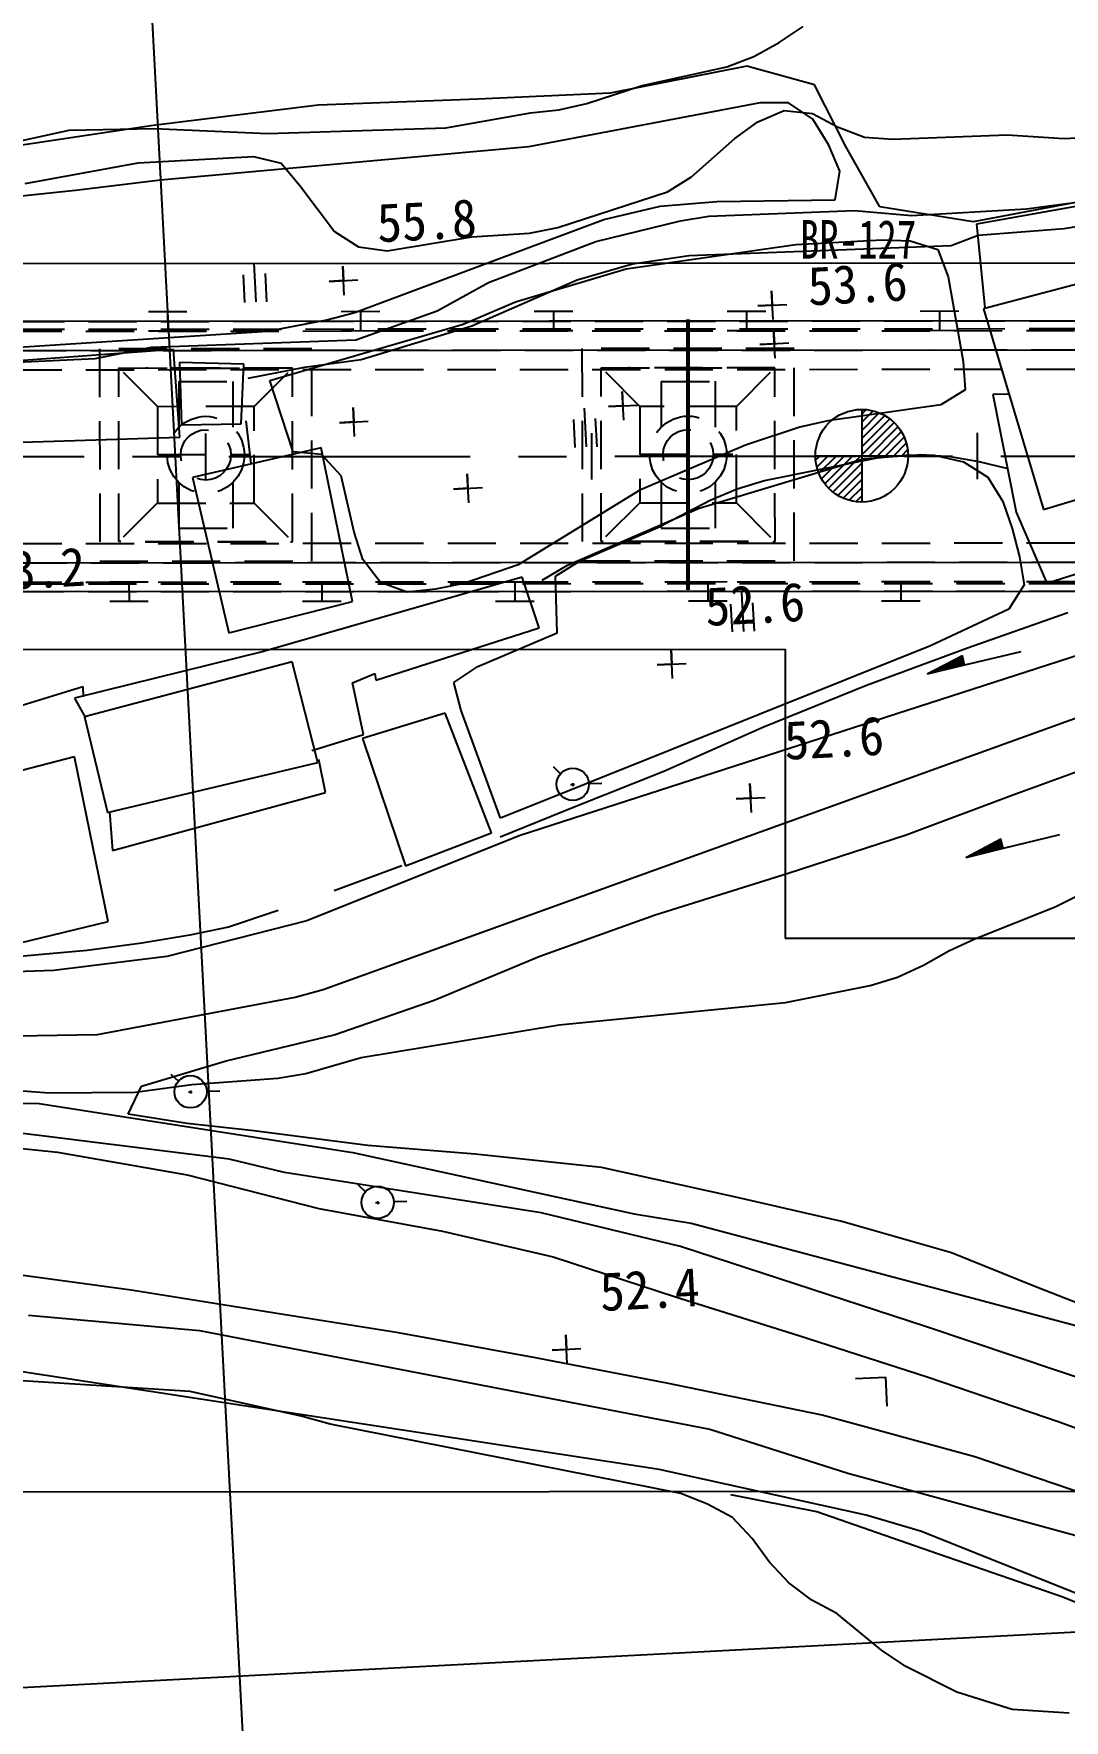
# Model space of a CAD drawing. Header units: millimetres. Extents: x 6886 to 7682, y 1103 to 1810.
# Drawn here: x 7398.5 to 7451.9, y 1407.6 to 1495 of the extents above; entities that cross this region are included whole.
import ezdxf
from ezdxf.enums import TextEntityAlignment as Align
from ezdxf.xclip import XClip

# ---------------------------------------------------------------- set-up
doc = ezdxf.new("R2010")
doc.units = ezdxf.units.MM
doc.header["$LTSCALE"] = 10
doc.header["$MEASUREMENT"] = 0
doc.header["$XCLIPFRAME"] = 2
for name, pattern in [('CENTER', [2, 1.25, -0.25, 0.25, -0.25]), ('CENTERX2', [4, 2.5, -0.5, 0.5, -0.5]), ('DASHED2', [0.375, 0.25, -0.125]), ('HIDDEN', [0.375, 0.25, -0.125])]:
    doc.linetypes.add(name, pattern=pattern)
doc.layers.add('TZ-BASE', color=253, linetype='Continuous')
doc.layers.add('TZ-CABL', color=4, linetype='Continuous')
doc.styles.add('GUL', font='GulimChe.ttf')
doc.linetypes.add('ZIGZAG', pattern='A,0.0001,-0.2,[131,ltypeshp.shx,S=0.2,R=0,X=-0.2,Y=0],-0.4,[131,ltypeshp.shx,S=0.2,R=180,X=0.2,Y=0],-0.2', length=0.8001)

# ---------------------------------------------------------------- blocks, each defined once
blk = doc.blocks.new('JD-4F4DFDFGR14')
at = {"layer": 'TZ-BASE'}
for p, q in [((431.089, 139.181), (449.542, -210.687)), ((469.712, 21.682, -27.64), (470.961, 22.506, -27.64)), ((468.409, 20.955, -27.64), (469.712, 21.682, -27.64)), ((468.033, 20.452, -28.191), (460.963, 19.052, -28.191)), ((462.618, 19.448, -27.64), (467.003, 20.42, -27.64)), ((467.003, 20.42, -27.64), (468.409, 20.955, -27.64)), ((471.547, 19.483, -28.191), (468.033, 20.452, -28.191)), ((459.752, 18.523, -27.64), (462.618, 19.448, -27.64)), ((473.168, 16.296, -28.191), (471.547, 19.483, -28.191)), ((445.822, 18.428, -28.191), (437.269, 17.375, -28.191)), ((454.104, 18.738, -28.191), (445.822, 18.428, -28.191)), ((460.963, 19.052, -28.191), (454.104, 18.738, -28.191)), ((468.73, 18.56, -28.64), (456.733, 16.269, -28.64)), ((458.291, 18.183, -27.64), (459.752, 18.523, -27.64)), ((470.202, 18.558, -28.64), (468.73, 18.56, -28.64)), ((471.455, 17.714, -28.64), (470.202, 18.558, -28.64)), ((452.433, 17.263, -27.64), (456.825, 18.038, -27.64)), ((456.825, 18.038, -27.64), (458.291, 18.183, -27.64)), ((467.415, 16.703, -28.64), (468.613, 17.576, -28.64)), ((468.613, 17.576, -28.64), (469.97, 18.158, -28.64)), ((469.97, 18.158, -28.64), (471.445, 18.007, -28.64)), ((471.445, 18.007, -28.64), (472.743, 17.313, -28.64)), ((472.282, 16.366, -28.64), (471.455, 17.714, -28.64)), ((425.601, 15.536, -27.64), (432.91, 17.14, -27.64)), ((437.269, 17.375, -28.191), (429.309, 16.193, -28.191)), ((432.91, 17.14, -27.64), (437.322, 17.229, -27.64)), ((437.322, 17.229, -27.64), (443.218, 16.973, -27.64)), ((443.218, 16.973, -27.64), (452.433, 17.263, -27.64)), ((465.171, 14.719, -28.64), (467.415, 16.703, -28.64)), ((472.743, 17.313, -28.64), (474.135, 16.767, -28.64)), ((474.135, 16.767, -28.64), (475.609, 16.667, -28.64)), ((475.609, 16.667, -28.64), (481.539, 16.903, -28.64)), ((504.884, 17.146, -28.191), (479.767, 12.382, -28.191)), ((481.539, 16.903, -28.64), (484.488, 16.701, -28.64)), ((484.488, 16.701, -28.64), (496.39, 17.369, -28.64)), ((436.495, 15.437, -28.64), (442.471, 15.772, -28.64)), ((456.733, 16.269, -28.64), (437.652, 14.541, -28.64)), ((442.471, 15.772, -28.64), (443.904, 15.424, -28.64)), ((472.864, 15.01, -28.64), (472.282, 16.366, -28.64)), ((474.935, 13.163, -28.191), (473.168, 16.296, -28.191)), ((430.641, 14.37, -28.64), (436.495, 15.437, -28.64)), ((443.904, 15.424, -28.64), (444.873, 14.278, -28.64)), ((472.617, 13.531, -28.64), (472.864, 15.01, -28.64)), ((433.253, 14.01, -28.64), (422.348, 12.882, -28.64)), ((437.652, 14.541, -28.64), (433.253, 14.01, -28.64)), ((444.873, 14.278, -28.64), (446.666, 11.881, -28.64)), ((463.92, 13.944, -28.64), (465.171, 14.719, -28.64)), ((479.966, 12.29, -28.314), (491.139, 14.261, -28.314)), ((458.237, 12.098, -28.64), (463.92, 13.944, -28.64)), ((460.629, 12.516, -28.64), (463.551, 13.197, -28.64)), ((463.551, 13.197, -28.64), (466.487, 13.436, -28.64)), ((466.487, 13.436, -28.64), (472.617, 13.531, -28.64)), ((479.767, 12.382, -28.191), (474.935, 13.163, -28.191)), ((482.543, 13.058, -29.64), (486.94, 13.638, -29.64)), ((484.488, 12.04, -30.64), (493.272, 13.543, -30.64)), ((447.73, 7.695, -28.64), (460.629, 12.516, -28.64)), ((460.222, 11.375, -29.64), (464.605, 12.444, -29.64)), ((464.605, 12.444, -29.64), (466.069, 12.687, -29.64)), ((466.069, 12.687, -29.64), (473.616, 12.974, -29.64)), ((473.616, 12.974, -29.64), (476.567, 12.723, -29.64)), ((476.567, 12.723, -29.64), (482.543, 13.058, -29.64)), ((480.397, 7.937, -28.314), (479.966, 12.29, -28.314)), ((446.666, 11.881, -28.64), (447.917, 11.087, -28.64)), ((449.395, 10.887, -28.64), (453.788, 11.615, -28.64)), ((453.788, 11.615, -28.64), (456.775, 11.806, -28.64)), ((454.648, 9.238, -29.64), (460.222, 11.375, -29.64)), ((456.775, 11.806, -28.64), (458.237, 12.098, -28.64)), ((470.58, 11.209, -30.64), (475.037, 11.449, -30.64)), ((475.037, 11.449, -30.64), (476.511, 11.396, -30.64)), ((476.511, 11.396, -30.64), (477.947, 10.951, -30.64)), ((478.628, 11.168, -30.64), (480.033, 11.703, -30.64)), ((480.033, 11.703, -30.64), (484.488, 12.04, -30.64)), ((447.917, 11.087, -28.64), (449.395, 10.887, -28.64)), ((461.788, 9.953, -30.64), (470.58, 11.209, -30.64)), ((462.123, 10.208, -30.64), (465.053, 10.644, -30.64)), ((465.053, 10.644, -30.64), (478.628, 11.168, -30.64)), ((477.947, 10.951, -30.64), (478.482, 9.545, -30.64)), ((399.098, 10.212), (540.016, 10.285)), ((441.937, 9.651, -29.687), (442.013, 8.206, -29.687)), ((442.494, 10.247, -29.687), (442.6, 8.237, -29.687)), ((443.165, 8.244, -29.687), (443.088, 9.712, -29.687)), ((447.178, 8.595, -28.807), (447.099, 10.093, -28.807)), ((447.099, 10.093, -28.807), (447.138, 9.344, -28.807)), ((456.052, 8.251, -30.64), (461.788, 9.953, -30.64)), ((459.255, 9.382, -30.64), (462.123, 10.208, -30.64)), ((490.081, 10.45, -28.24), (480.301, 7.885, -28.24)), ((446.389, 9.305, -28.807), (447.887, 9.384, -28.807)), ((447.138, 9.344, -28.807), (446.389, 9.305, -28.807)), ((451.995, 7.78, -29.64), (454.648, 9.238, -29.64)), ((453.786, 7.002, -30.64), (459.255, 9.382, -30.64)), ((469.401, 7.321, -31.063), (469.321, 8.819, -31.063)), ((469.321, 8.819, -31.063), (469.361, 8.07, -31.063)), ((478.482, 9.545, -30.64), (479.258, 5.154, -30.64)), ((453.342, 7.087, -30.64), (456.052, 8.251, -30.64)), ((468.612, 8.03, -31.063), (470.11, 8.109, -31.063)), ((469.361, 8.07, -31.063), (468.612, 8.03, -31.063)), ((480.301, 7.885, -28.24), (483.424, -2.516, -28.24)), ((437.022, 7.744), (439.022, 7.747)), ((438.022, 7.745), (438.024, 6.745)), ((443.197, 6.718, -28.64), (446.269, 7.306, -28.64)), ((443.326, 4.171, -30.64), (453.342, 7.087, -30.64)), ((446.269, 7.306, -28.64), (447.73, 7.695, -28.64)), ((447.022, 7.749), (449.022, 7.752)), ((447.774, 6.273, -29.64), (451.995, 7.78, -29.64)), ((448.022, 7.751), (448.024, 6.751)), ((448.052, 5.252, -30.64), (453.786, 7.002, -30.64)), ((457.022, 7.755), (459.022, 7.758)), ((458.022, 7.756), (458.024, 6.756)), ((464.953, -6.675, 2.908), (464.946, 7.324, 2.908)), ((465.053, -6.675, 2.908), (465.046, 7.325, 2.908)), ((467.022, 7.76), (469.022, 7.763)), ((468.022, 7.762), (468.024, 6.762)), ((477.022, 7.766), (479.022, 7.769)), ((478.022, 7.767), (478.024, 6.767)), ((429.781, 5.855, -28.64), (443.197, 6.718, -28.64)), ((437.024, 6.744), (439.024, 6.747)), ((437.188, 5.891, -29.64), (447.774, 6.273, -29.64)), ((447.024, 6.749), (449.024, 6.752)), ((457.024, 6.755), (459.024, 6.758)), ((467.024, 6.76), (469.024, 6.763)), ((469.506, 5.324, -31.063), (469.427, 6.822, -31.063)), ((469.427, 6.822, -31.063), (469.466, 6.073, -31.063)), ((477.024, 6.766), (479.024, 6.769)), ((428.286, 5.023, -29.64), (434.263, 5.309, -29.64)), ((438.321, 5.78, -28.485), (428.971, 5.093, -28.485)), ((434.263, 5.309, -29.64), (437.188, 5.891, -29.64)), ((438.66, 1.228, -28.485), (438.321, 5.78, -28.485)), ((445.12, 4.866, -30.64), (448.052, 5.252, -30.64)), ((468.717, 6.033, -31.063), (470.215, 6.112, -31.063)), ((469.466, 6.073, -31.063), (468.717, 6.033, -31.063)), ((438.636, 5.103, -28.927), (438.738, 1.868, -28.927)), ((441.975, 5.012, -28.927), (438.636, 5.103, -28.927)), ((441.827, 1.916, -28.927), (441.975, 5.012, -28.927)), ((442.195, 4.283, -30.64), (445.12, 4.866, -30.64)), ((479.258, 5.154, -30.64), (479.354, 3.685, -30.64)), ((444.521, 0.48, -30.64), (443.326, 4.171, -30.64)), ((461.659, 2.105, -31.063), (461.58, 3.603, -31.063)), ((461.58, 3.603, -31.063), (461.62, 2.854, -31.063)), ((479.354, 3.685, -30.64), (478.102, 2.909, -30.64)), ((447.712, 1.271, -31.063), (447.633, 2.769, -31.063)), ((447.633, 2.769, -31.063), (447.673, 2.02, -31.063)), ((459.607, 2.739, -30.398), (459.713, 0.729, -30.398)), ((460.871, 2.815, -31.063), (462.369, 2.894, -31.063)), ((461.62, 2.854, -31.063), (460.871, 2.815, -31.063)), ((478.102, 2.909, -30.64), (472.241, 2.087, -30.64)), ((473.993, 2.671), (473.995, -2.129)), ((473.993, 2.43), (474.222, 2.66)), ((481.667, 3.464, -28.314), (480.784, 3.435, -28.314)), ((480.784, 3.435, -28.314), (482.006, -2.659, -28.314)), ((438.738, 1.868, -28.927), (441.827, 1.916, -28.927)), ((442.068, 2.071, -29.245), (442.333, -0.128, -29.245)), ((446.924, 1.981, -31.063), (448.422, 2.06, -31.063)), ((447.673, 2.02, -31.063), (446.924, 1.981, -31.063)), ((459.05, 2.143, -30.398), (459.126, 0.698, -30.398)), ((460.278, 0.736, -30.398), (460.201, 2.204, -30.398)), ((472.241, 2.087, -30.64), (470.779, 1.747, -30.64)), ((473.993, 2.006), (474.584, 2.597)), ((473.993, 1.582), (474.903, 2.492)), ((473.993, 1.157), (475.188, 2.353)), ((473.994, 0.733), (475.443, 2.184)), ((473.994, 0.309), (475.671, 1.988)), ((474.38, 0.271), (475.872, 1.765)), ((429.396, 0.937, -28.485), (438.66, 1.228, -28.485)), ((440.001, -0.971), (439.999, 1.429)), ((460.001, -0.96), (459.999, 1.44)), ((470.779, 1.747, -30.64), (467.963, 0.824, -30.64)), ((474.805, 0.271), (476.046, 1.515)), ((475.229, 0.272), (476.192, 1.235)), ((475.653, 0.272), (476.304, 0.923)), ((480.001, -0.95), (479.999, 1.45)), ((445.987, 0.674, -28.044), (439.314, -0.861, -28.044)), ((445.998, 0.331, -30.64), (444.521, 0.48, -30.64)), ((447.611, -7.273, -28.044), (445.987, 0.674, -28.044)), ((447.014, -0.766, -30.64), (445.998, 0.331, -30.64)), ((467.963, 0.824, -30.64), (462.492, -1.506, -30.64)), ((465.563, -2.44, -31.64), (474.118, 0.134, -31.64)), ((468.953, -1.009, -31.64), (474.803, 0.157, -31.64)), ((471.594, 0.27), (476.394, 0.272)), ((471.605, 0.04), (471.835, 0.27)), ((471.668, -0.321), (472.259, 0.27)), ((471.774, -0.64), (472.683, 0.27)), ((471.913, -0.925), (473.107, 0.271)), ((472.082, -1.18), (473.532, 0.271)), ((472.279, -1.408), (473.956, 0.271)), ((474.118, 0.134, -31.64), (477.105, 0.327, -31.64)), ((474.803, 0.157, -31.64), (476.271, 0.301, -31.64)), ((476.077, 0.272), (476.375, 0.57)), ((476.271, 0.301, -31.64), (477.743, 0.298, -31.64)), ((477.105, 0.327, -31.64), (478.579, 0.227, -31.64)), ((477.743, 0.298, -31.64), (479.274, -0.046, -31.64)), ((478.579, 0.227, -31.64), (480.059, -0.022, -31.64)), ((439.314, -0.861, -28.044), (441.186, -8.898, -28.044)), ((447.694, -3.689, -30.64), (447.014, -0.766, -30.64)), ((453.624, -2.166, -31.063), (453.545, -0.668, -31.063)), ((453.545, -0.668, -31.063), (453.585, -1.417, -31.063)), ((472.502, -1.609), (473.994, -0.116)), ((472.752, -1.783), (473.994, -0.54)), ((479.274, -0.046, -31.64), (480.526, -0.841, -31.64)), ((480.059, -0.022, -31.64), (481.492, -0.369, -31.64)), ((480.526, -0.841, -31.64), (481.302, -2.092, -31.64)), ((483.424, -2.516, -28.24), (489.208, -0.764, -28.24)), ((452.836, -1.456, -31.063), (454.334, -1.377, -31.063)), ((453.585, -1.417, -31.063), (452.836, -1.456, -31.063)), ((462.492, -1.506, -30.64), (456.186, -5.385, -30.64)), ((466.139, -2.03, -31.64), (467.544, -1.446, -31.64)), ((467.544, -1.446, -31.64), (468.953, -1.009, -31.64)), ((473.032, -1.928), (473.994, -0.964)), ((473.344, -2.039), (473.995, -1.388)), ((458.739, -5.402, -31.64), (465.563, -2.44, -31.64)), ((463.436, -3.439, -31.64), (466.139, -2.03, -31.64)), ((473.697, -2.111), (473.995, -1.813)), ((481.302, -2.092, -31.64), (481.788, -3.5, -31.64)), ((459.369, -5.186, -31.64), (463.436, -3.439, -31.64)), ((482.006, -2.659, -28.314), (483.594, -6.337, -28.314)), ((448.131, -5.098, -30.64), (447.694, -3.689, -30.64)), ((502.911, -4.356, -31.64), (456.235, -19.415, -31.64)), ((481.788, -3.5, -31.64), (482.177, -4.959, -31.64)), ((449.052, -6.296, -30.64), (448.131, -5.098, -30.64)), ((458.118, -5.962, -31.64), (459.369, -5.186, -31.64)), ((482.177, -4.959, -31.64), (482.418, -6.423, -31.64)), ((456.403, -6.015, -29.564), (442.982, -9.871, -29.564)), ((456.186, -5.385, -30.64), (453.372, -6.356, -30.64)), ((457.27, -8.637, -29.564), (456.403, -6.015, -29.564)), ((457.438, -6.179, -31.64), (458.739, -5.402, -31.64)), ((458.21, -8.902, -31.64), (458.118, -5.962, -31.64)), ((483.594, -6.337, -28.314), (485.44, -5.74, -28.314)), ((435.019, -6.27), (437.019, -6.267)), ((436.019, -6.268), (436.02, -7.268)), ((445.019, -6.265), (447.019, -6.262)), ((446.019, -6.263), (446.02, -7.263)), ((450.441, -6.791, -30.64), (449.052, -6.296, -30.64)), ((451.909, -6.647, -30.64), (450.441, -6.791, -30.64)), ((453.372, -6.356, -30.64), (451.909, -6.647, -30.64)), ((455.019, -6.259), (457.019, -6.257)), ((456.019, -6.258), (456.02, -7.258)), ((465.019, -6.254), (467.019, -6.251)), ((466.019, -6.253), (466.02, -7.253)), ((467.757, -6.817, -31.231), (467.863, -8.827, -31.231)), ((475.019, -6.249), (477.019, -6.246)), ((476.019, -6.248), (476.02, -7.248)), ((482.418, -6.423, -31.64), (481.624, -7.675, -31.64)), ((435.02, -7.27), (437.02, -7.267)), ((441.186, -8.898, -28.044), (447.611, -7.273, -28.044)), ((445.02, -7.265), (447.02, -7.262)), ((455.02, -7.259), (457.02, -7.257)), ((465.02, -7.254), (467.02, -7.251)), ((467.201, -7.413, -31.231), (467.277, -8.858, -31.231)), ((468.429, -8.82, -31.231), (468.351, -7.352, -31.231)), ((475.02, -7.249), (477.02, -7.246)), ((481.624, -7.675, -31.64), (477.562, -9.57, -31.64)), ((448.819, -11.356, -29.564), (457.27, -8.637, -29.564)), ((484.672, -7.874, -31.526), (479.48, -9.705, -31.526)), ((454.096, -10.65, -31.64), (458.21, -8.902, -31.64)), ((477.562, -9.57, -31.64), (455.275, -18.513, -31.64)), ((399.108, -9.788), (470.026, -9.751)), ((442.982, -9.871, -29.564), (433.197, -12.289, -29.564)), ((444.472, -10.414, -29.245), (433.719, -13.254, -29.245)), ((445.813, -15.621, -29.245), (444.472, -10.414, -29.245)), ((464.189, -11.279, -32.044), (464.11, -9.781, -32.044)), ((464.11, -9.781, -32.044), (464.149, -10.53, -32.044)), ((479.48, -9.705, -31.526), (474.242, -11.636, -31.526)), ((479.211, -10.093), (477.381, -11.043)), ((479.304, -10.482), (477.749, -10.852)), ((479.301, -10.469), (477.795, -10.828)), ((479.298, -10.457), (477.841, -10.804)), ((479.295, -10.445), (477.886, -10.78)), ((479.292, -10.433), (477.932, -10.757)), ((479.289, -10.421), (477.978, -10.733)), ((479.286, -10.409), (478.024, -10.709)), ((479.283, -10.396), (478.069, -10.685)), ((479.28, -10.384), (478.115, -10.662)), ((479.277, -10.372), (478.161, -10.638)), ((479.275, -10.36), (478.207, -10.614)), ((479.272, -10.348), (478.252, -10.59)), ((479.269, -10.336), (478.298, -10.567)), ((479.266, -10.323), (478.344, -10.543)), ((479.263, -10.311), (478.39, -10.519)), ((479.26, -10.299), (478.435, -10.495)), ((479.257, -10.287), (478.481, -10.472)), ((479.254, -10.275), (478.527, -10.448)), ((479.251, -10.263), (478.573, -10.424)), ((479.249, -10.25), (478.618, -10.4)), ((479.246, -10.238), (478.664, -10.377)), ((479.243, -10.226), (478.71, -10.353)), ((479.24, -10.214), (478.756, -10.329)), ((479.237, -10.202), (478.801, -10.306)), ((479.234, -10.19), (478.847, -10.282)), ((479.231, -10.178), (478.893, -10.258)), ((479.228, -10.165), (478.939, -10.234)), ((479.225, -10.153), (478.984, -10.211)), ((479.222, -10.141), (479.03, -10.187)), ((479.22, -10.129), (479.076, -10.163)), ((479.217, -10.117), (479.122, -10.139)), ((479.214, -10.105), (479.167, -10.116)), ((479.327, -10.579), (479.211, -10.093)), ((482.245, -9.885), (479.327, -10.579)), ((447.596, -11.493, -29.564), (448.759, -11.015, -29.564)), ((448.759, -11.015, -29.564), (448.819, -11.356, -29.564)), ((452.846, -11.475, -31.64), (454.096, -10.65, -31.64)), ((463.4, -10.57, -32.044), (464.898, -10.491, -32.044)), ((464.149, -10.53, -32.044), (463.4, -10.57, -32.044)), ((479.327, -10.579), (477.383, -11.041)), ((479.324, -10.567), (477.429, -11.018)), ((479.321, -10.554), (477.475, -10.994)), ((479.318, -10.542), (477.52, -10.97)), ((479.315, -10.53), (477.566, -10.947)), ((479.312, -10.518), (477.612, -10.923)), ((479.309, -10.506), (477.658, -10.899)), ((479.306, -10.494), (477.703, -10.875)), ((427.934, -13.436, -30.52), (433.62, -11.687, -30.52)), ((433.62, -11.687, -30.52), (433.636, -12.226, -30.52)), ((446.085, -27.387, -32.64), (489.6, -11.694, -32.64)), ((448.171, -14.173, -29.564), (447.596, -11.493, -29.564)), ((453.235, -12.935, -31.64), (452.846, -11.475, -31.64)), ((474.242, -11.636, -31.526), (468.865, -13.817, -31.526)), ((433.197, -12.289, -29.564), (433.768, -13.301, -29.564)), ((452.405, -13.058, -29.589), (448.128, -14.371, -29.589)), ((454.807, -19.264, -29.589), (452.405, -13.058, -29.589)), ((455.275, -18.513, -31.64), (453.235, -12.935, -31.64)), ((433.719, -13.254, -29.245), (434.905, -18.22, -29.245)), ((468.865, -13.817, -31.526), (463.736, -16.088, -31.526)), ((445.499, -14.993, -29.564), (448.171, -14.173, -29.564)), ((448.128, -14.371, -29.589), (450.347, -20.974, -29.589)), ((433.194, -15.33, -29.834), (427.841, -16.725, -29.834)), ((434.935, -23.862, -29.834), (433.194, -15.33, -29.834)), ((434.905, -18.22, -29.245), (445.813, -15.621, -29.245)), ((446.206, -17.179, -30.03), (445.857, -15.473, -30.03)), ((481.877, -17.284, -32.359), (486.436, -15.62, -32.359)), ((457.998, -15.833, -31.305), (458.39, -16.202, -31.305)), ((463.736, -16.088, -31.526), (459.181, -17.899, -31.526)), ((435.162, -20.176, -30.03), (446.206, -17.179, -30.03)), ((458.907, -16.759, -31.305), (459.111, -16.77, -31.305)), ((459.016, -16.685, -31.305), (459.024, -16.843, -31.305)), ((459.855, -16.712, -31.305), (460.533, -16.695, -31.305)), ((467.495, -17.507, -32.068), (468.992, -17.428, -32.068)), ((468.243, -17.467, -32.068), (467.495, -17.507, -32.068)), ((468.283, -18.216, -32.068), (468.204, -16.718, -32.068)), ((468.204, -16.718, -32.068), (468.243, -17.467, -32.068)), ((476.301, -19.373, -32.359), (481.877, -17.284, -32.359)), ((435.001, -18.168, -30.03), (435.162, -20.176, -30.03)), ((459.181, -17.899, -31.526), (455.256, -19.494, -31.526)), ((456.235, -19.415, -31.64), (445.237, -23.833, -31.64)), ((450.347, -20.974, -29.589), (454.807, -19.264, -29.589)), ((470.133, -21.381, -32.359), (476.301, -19.373, -32.359)), ((481.213, -19.597), (479.389, -20.557)), ((481.332, -20.082), (479.391, -20.556)), ((481.329, -20.07), (479.436, -20.532)), ((481.326, -20.057), (479.482, -20.508)), ((481.323, -20.045), (479.528, -20.484)), ((481.32, -20.033), (479.573, -20.46)), ((481.317, -20.021), (479.619, -20.436)), ((481.314, -20.009), (479.664, -20.412)), ((481.311, -19.997), (479.71, -20.388)), ((481.308, -19.985), (479.756, -20.364)), ((481.305, -19.972), (479.801, -20.34)), ((481.302, -19.96), (479.847, -20.316)), ((481.299, -19.948), (479.892, -20.292)), ((481.296, -19.936), (479.938, -20.268)), ((481.293, -19.924), (479.984, -20.244)), ((481.29, -19.912), (480.029, -20.22)), ((481.287, -19.9), (480.075, -20.196)), ((481.284, -19.887), (480.121, -20.172)), ((481.281, -19.875), (480.166, -20.148)), ((481.278, -19.863), (480.212, -20.124)), ((481.275, -19.851), (480.257, -20.1)), ((481.272, -19.839), (480.303, -20.076)), ((481.269, -19.827), (480.349, -20.052)), ((481.266, -19.815), (480.394, -20.028)), ((481.263, -19.802), (480.44, -20.004)), ((481.26, -19.79), (480.485, -19.98)), ((481.257, -19.778), (480.531, -19.956)), ((481.254, -19.766), (480.577, -19.932)), ((481.251, -19.754), (480.622, -19.908)), ((481.248, -19.742), (480.668, -19.884)), ((481.245, -19.73), (480.713, -19.86)), ((481.243, -19.717), (480.759, -19.836)), ((481.24, -19.705), (480.805, -19.812)), ((481.237, -19.693), (480.85, -19.788)), ((481.234, -19.681), (480.896, -19.764)), ((481.231, -19.669), (480.941, -19.74)), ((481.228, -19.657), (480.987, -19.715)), ((481.225, -19.645), (481.033, -19.691)), ((481.222, -19.632), (481.078, -19.667)), ((481.219, -19.62), (481.124, -19.643)), ((481.216, -19.608), (481.169, -19.619)), ((481.332, -20.082), (481.213, -19.597)), ((484.246, -19.37), (481.332, -20.082)), ((450.151, -20.979, -29.589), (446.659, -22.267, -29.589)), ((463.282, -23.51, -32.359), (470.133, -21.381, -32.359)), ((484.022, -23.104, -32.64), (485.375, -22.423, -32.64)), ((443.748, -23.291, -30.52), (441.175, -24.156, -30.52)), ((457.315, -25.66, -32.359), (463.282, -23.51, -32.359)), ((479.855, -24.756, -32.64), (484.022, -23.104, -32.64)), ((430.309, -24.989, -29.834), (434.935, -23.862, -29.834)), ((445.237, -23.833, -31.64), (437.985, -25.679, -31.64)), ((441.175, -24.156, -30.52), (439.176, -24.563, -30.52)), ((436.688, -24.985, -30.52), (433.854, -25.368, -30.52)), ((439.176, -24.563, -30.52), (436.688, -24.985, -30.52)), ((478.501, -25.387, -32.64), (479.855, -24.756, -32.64)), ((431.897, -25.528, -30.52), (429.45, -25.752, -30.52)), ((433.854, -25.368, -30.52), (431.897, -25.528, -30.52)), ((437.985, -25.679, -31.64), (432.12, -26.403, -31.64)), ((451.842, -27.943, -32.359), (457.315, -25.66, -32.359)), ((475.846, -26.746, -32.64), (477.199, -26.115, -32.64)), ((477.199, -26.115, -32.64), (478.501, -25.387, -32.64)), ((432.12, -26.403, -31.64), (417.122, -26.875, -31.64)), ((474.437, -27.183, -32.64), (475.846, -26.746, -32.64)), ((434.383, -29.718, -32.64), (444.625, -27.777, -32.64)), ((444.625, -27.777, -32.64), (446.085, -27.387, -32.64)), ((446.649, -29.725, -32.359), (451.842, -27.943, -32.359)), ((470.049, -28.057, -32.64), (474.437, -27.183, -32.64)), ((458.309, -29.211, -32.64), (470.049, -28.057, -32.64)), ((448.059, -30.907, -32.64), (458.309, -29.211, -32.64)), ((420.8, -29.949, -32.64), (434.383, -29.718, -32.64)), ((441.05, -31.079, -32.359), (446.649, -29.725, -32.359)), ((436.675, -32.393, -32.359), (441.05, -31.079, -32.359)), ((445.191, -31.733, -32.64), (448.059, -30.907, -32.64)), ((415.649, -31.533, -32.64), (431.877, -32.74, -32.64)), ((436.341, -32.698, -32.64), (439.273, -32.312, -32.64)), ((438.187, -31.763, -32.016), (438.578, -32.133, -32.016)), ((439.273, -32.312, -32.64), (443.727, -31.976, -32.64)), ((443.727, -31.976, -32.64), (445.191, -31.733, -32.64)), ((431.877, -32.74, -32.64), (436.341, -32.698, -32.64)), ((435.984, -33.838, -32.359), (436.675, -32.393, -32.359)), ((439.095, -32.689, -32.016), (439.3, -32.701, -32.016)), ((439.205, -32.615, -32.016), (439.213, -32.774, -32.016)), ((440.044, -32.643, -32.016), (440.721, -32.626, -32.016)), ((428.41, -33.242, -32.64), (431.355, -33.296, -32.64)), ((431.355, -33.296, -32.64), (447.626, -35.827, -32.64)), ((439.042, -34.331, -32.359), (435.984, -33.838, -32.359)), ((441.209, -36.176, -32.64), (426.433, -34.334, -32.64)), ((442.488, -34.713, -32.359), (439.042, -34.331, -32.359)), ((448.4, -35.46, -32.359), (442.488, -34.713, -32.359)), ((425.427, -35.102, -31.28), (432.318, -35.817, -31.28)), ((432.318, -35.817, -31.28), (439.027, -36.98, -31.28)), ((453.958, -35.922, -32.359), (448.4, -35.46, -32.359)), ((444.077, -36.87, -32.64), (441.209, -36.176, -32.64)), ((447.626, -35.827, -32.64), (462.199, -39, -32.64)), ((460.504, -36.6, -32.359), (453.958, -35.922, -32.359)), ((467.471, -38.147, -32.359), (460.504, -36.6, -32.359)), ((439.027, -36.98, -31.28), (445.852, -38.728, -31.28)), ((457.389, -38.954, -32.64), (444.077, -36.87, -32.64)), ((447.885, -37.493, -31.624), (448.276, -37.863, -31.624)), ((448.794, -38.419, -31.624), (448.998, -38.431, -31.624)), ((448.903, -38.346, -31.624), (448.911, -38.504, -31.624)), ((449.742, -38.373, -31.624), (450.419, -38.356, -31.624)), ((472.956, -39.397, -32.359), (467.471, -38.147, -32.359)), ((445.852, -38.728, -31.28), (452.268, -39.9, -31.28)), ((464.607, -40.69, -32.64), (457.389, -38.954, -32.64)), ((462.199, -39, -32.64), (465.158, -39.495, -32.64)), ((452.268, -39.9, -31.28), (458.001, -41.241, -31.28)), ((465.158, -39.495, -32.64), (486.779, -45.243, -32.64)), ((478.65, -41.033, -32.359), (472.956, -39.397, -32.359)), ((477.347, -44.852, -32.64), (464.607, -40.69, -32.64)), ((482.972, -42.762, -32.359), (478.65, -41.033, -32.359)), ((436.124, -42.96, -31.28), (428.486, -41.923, -31.28)), ((458.001, -41.241, -31.28), (464.346, -43.299, -31.28)), ((488.239, -44.853, -32.359), (482.972, -42.762, -32.359)), ((443.57, -44.148, -31.28), (436.124, -42.96, -31.28)), ((464.346, -43.299, -31.28), (470.738, -45.306, -31.28)), ((430.816, -44.255, -32.64), (439.673, -45.055, -32.64)), ((449.98, -45.173, -31.28), (443.57, -44.148, -31.28)), ((439.673, -45.055, -32.64), (466.131, -50.16, -32.64)), ((457.086, -46.47, -31.28), (449.98, -45.173, -31.28)), ((458.731, -46.776, -32.191), (458.652, -45.278, -32.191)), ((458.652, -45.278, -32.191), (458.691, -46.027, -32.191)), ((470.738, -45.306, -31.28), (477.379, -47.452, -31.28)), ((497.083, -51.493, -32.64), (477.347, -44.852, -32.64)), ((457.943, -46.067, -32.191), (459.44, -45.988, -32.191)), ((458.691, -46.027, -32.191), (457.943, -46.067, -32.191)), ((463.499, -52.255, -33.64), (425.045, -46.35, -33.64)), ((463.898, -47.777, -31.28), (457.086, -46.47, -31.28)), ((439.183, -48.211, -34.64), (427.238, -47.458, -34.64)), ((471.947, -49.438, -31.28), (463.898, -47.777, -31.28)), ((473.677, -47.543, -31.55), (475.22, -47.461, -31.55)), ((475.22, -47.461, -31.55), (475.299, -48.977, -31.55)), ((477.379, -47.452, -31.28), (484.224, -49.788, -31.28)), ((445.013, -49.499, -34.64), (439.183, -48.211, -34.64)), ((700.046, -49.346), (0.064, -86.265)), ((446.449, -49.895, -34.64), (445.013, -49.499, -34.64)), ((479.865, -51.593, -31.28), (471.947, -49.438, -31.28)), ((484.224, -49.788, -31.28), (490.774, -52.133, -31.28)), ((464.617, -53.494, -34.64), (446.449, -49.895, -34.64)), ((466.131, -50.16, -32.64), (473.268, -52.438, -32.64)), ((474.219, -54.616, -33.64), (463.499, -52.255, -33.64)), ((488.544, -54.558, -31.28), (479.865, -51.593, -31.28)), ((473.268, -52.438, -32.64), (486.184, -55.957, -32.64)), ((0.028, -53.629), (500.029, -53.372)), ((466.008, -54.04, -34.64), (464.617, -53.494, -34.64)), ((467.305, -54.735, -34.64), (466.008, -54.04, -34.64)), ((471.663, -54.451, -32.555), (467.219, -53.56, -32.555)), ((468.321, -55.832, -34.64), (467.305, -54.735, -34.64)), ((477.516, -56.474, -32.555), (471.663, -54.451, -32.555)), ((477.092, -55.458, -33.64), (474.219, -54.616, -33.64)), ((469.193, -57.03, -34.64), (468.321, -55.832, -34.64)), ((486.831, -59.371, -33.64), (477.092, -55.458, -33.64)), ((484.411, -58.858, -32.555), (477.516, -56.474, -32.555)), ((470.209, -58.127, -34.64), (469.193, -57.03, -34.64)), ((471.415, -59.021, -34.64), (470.209, -58.127, -34.64)), ((472.712, -59.717, -34.64), (471.415, -59.021, -34.64)), ((491.966, -61.957, -32.555), (484.411, -58.858, -32.555)), ((475.028, -61.606, -34.64), (472.712, -59.717, -34.64)), ((476.281, -62.45, -34.64), (475.028, -61.606, -34.64)), ((478.924, -63.79, -34.64), (476.281, -62.45, -34.64)), ((481.797, -64.681, -34.64), (478.924, -63.79, -34.64)), ((484.748, -64.882, -34.64), (481.797, -64.681, -34.64))]:
    blk.add_line(p, q, dxfattribs=at)
at = {"layer": 'TZ-BASE', "ltscale": 2}
for p, q in [((48.023, 7.031), (699.996, 7.389)), ((0.004, -6.993), (576.018, -6.696))]:
    blk.add_line(p, q, dxfattribs=at)
at = {"layer": 'TZ-BASE', "linetype": 'DASHED2'}
for p, q in [((280.168, 7.151), (598.819, 7.315)), ((280.168, 6.751), (598.819, 6.915)), ((445.496, 5.815, 2.908), (434.496, 5.81, 2.908)), ((434.496, 5.81, 2.908), (434.502, -5.189, 2.908)), ((445.501, -5.184, 2.908), (445.496, 5.815, 2.908)), ((470.496, 5.827, 2.908), (459.496, 5.822, 2.908)), ((459.496, 5.822, 2.908), (459.502, -5.178, 2.908)), ((470.501, -5.172, 2.908), (470.496, 5.827, 2.908)), ((435.484, -4.181, 2.908), (435.495, 4.818, 2.908)), ((437.493, 2.816, 2.908), (435.495, 4.818, 2.908)), ((435.495, 4.818, 2.908), (443.106, 4.809, 2.908)), ((444.497, 4.815, 2.908), (436.886, 4.811, 2.908)), ((442.498, 2.814, 2.908), (444.497, 4.815, 2.908)), ((444.501, -4.185, 2.908), (444.497, 4.815, 2.908)), ((460.484, -4.169, 2.908), (460.495, 4.83, 2.908)), ((462.493, 2.828, 2.908), (460.495, 4.83, 2.908)), ((460.495, 4.83, 2.908), (468.106, 4.821, 2.908)), ((469.497, 4.827, 2.908), (461.886, 4.823, 2.908)), ((467.498, 2.826, 2.908), (469.497, 4.827, 2.908)), ((469.501, -4.173, 2.908), (469.497, 4.827, 2.908)), ((438.597, 4.112, 2.908), (441.397, 4.113, 2.908)), ((438.597, 4.112, 2.908), (438.598, 1.74, 2.908)), ((441.397, 4.113, 2.908), (441.398, 1.742, 2.908)), ((463.597, 4.124, 2.908), (466.397, 4.125, 2.908)), ((463.597, 4.124, 2.908), (463.598, 1.752, 2.908)), ((466.397, 4.125, 2.908), (466.398, 1.754, 2.908)), ((442.498, 2.814, 2.908), (437.498, 2.812, 2.908)), ((437.498, 2.812, 2.908), (437.5, -2.188, 2.908)), ((442.5, -2.186, 2.908), (442.498, 2.814, 2.908)), ((467.498, 2.826, 2.908), (462.498, 2.823, 2.908)), ((462.498, 2.823, 2.908), (462.5, -2.176, 2.908)), ((467.5, -2.174, 2.908), (467.498, 2.826, 2.908)), ((437.506, 0.332, 2.908), (442.306, 0.334, 2.908)), ((462.506, 0.344, 2.908), (467.306, 0.346, 2.908)), ((438.6, -1.116, 2.908), (438.601, -3.488, 2.908)), ((441.4, -1.115, 2.908), (441.401, -3.486, 2.908)), ((463.6, -1.104, 2.908), (463.601, -3.476, 2.908)), ((466.4, -1.103, 2.908), (466.401, -3.474, 2.908)), ((437.486, -2.184, 2.908), (435.484, -4.181, 2.908)), ((437.5, -2.188, 2.908), (442.5, -2.186, 2.908)), ((442.5, -2.186, 2.908), (444.501, -4.185, 2.908)), ((462.486, -2.172, 2.908), (460.484, -4.169, 2.908)), ((462.5, -2.176, 2.908), (467.5, -2.174, 2.908)), ((467.5, -2.174, 2.908), (469.501, -4.173, 2.908)), ((438.601, -3.488, 2.908), (441.401, -3.486, 2.908)), ((463.601, -3.476, 2.908), (466.401, -3.474, 2.908)), ((443.102, -4.191, 2.908), (435.484, -4.181, 2.908)), ((436.882, -4.188, 2.908), (444.501, -4.185, 2.908)), ((468.102, -4.179, 2.908), (460.484, -4.169, 2.908)), ((461.882, -4.177, 2.908), (469.501, -4.173, 2.908)), ((434.502, -5.189, 2.908), (445.501, -5.184, 2.908)), ((459.502, -5.178, 2.908), (470.501, -5.172, 2.908)), ((280.163, -6.448), (598.826, -6.285)), ((280.163, -6.848), (598.826, -6.685))]:
    blk.add_line(p, q, dxfattribs=at)
at = {"layer": 'TZ-BASE', "linetype": 'CENTERX2'}
for p, q in [((470.026, -9.751), (470.034, -24.73)), ((470.034, -24.73), (530.034, -24.699))]:
    blk.add_line(p, q, dxfattribs=at)
at = {"layer": 'TZ-BASE', "linetype": 'CENTER'}
blk.add_lwpolyline([(0, 0), (201.2, 0.105), (401.2, 0.209), (601.2, 0.313), (700, 0.365)], dxfattribs=at)
at = {"layer": 'TZ-BASE'}
for centre, radius in [((473.994, 0.271), 2.4), ((459.02, -16.753, -31.305), 0.837), ((439.208, -32.683, -32.016), 0.837), ((448.906, -38.413, -31.624), 0.837)]:
    blk.add_circle(centre, radius, dxfattribs=at)
at = {"layer": 'TZ-BASE', "linetype": 'DASHED2'}
for centre, radius in [((439.999, 0.313, 2.908), 2), ((464.999, 0.325, 2.908), 2), ((439.999, 0.313, 2.908), 1.3), ((464.999, 0.325, 2.908), 1.3)]:
    blk.add_circle(centre, radius, dxfattribs=at)
at = {"layer": 'TZ-BASE', "style": 'GUL'}
for s, p in [('55.8', (448.921, 11.327, -20.275)), ('53.6', (471.249, 8.054, -20.275)), ('53.2', (428.638, -6.728, -20.275)), ('52.6', (465.934, -8.549, -20.275)), ('52.6', (470.028, -15.485, -31.406)), ('52.4', (460.475, -44.045, -31.406))]:
    blk.add_text(s, height=2, rotation=3.01915, dxfattribs=at).set_placement(p)
at = {"layer": 'TZ-BASE', "style": 'GUL', "width": 0.737668}
blk.add_text('BR-127', height=2, rotation=359.97843, dxfattribs=at).set_placement((470.795, 10.483), (476.822, 10.481), align=Align.FIT)

msp = doc.modelspace()

# ---------------------------------------------------------------- linework, layer by layer
at = {"layer": 'TZ-CABL', "linetype": 'HIDDEN'}
for points in [[(7071.235, 1479.395), (7517.541, 1479.628)], [(7071.489, 1478.396), (7517.288, 1478.628)], [(7071.236, 1477.395), (7517.542, 1477.628)], [(7071.24, 1468.395), (7517.547, 1468.628)], [(7071.494, 1467.396), (7517.294, 1467.628)], [(7071.241, 1466.395), (7517.548, 1466.628)]]:
    msp.add_lwpolyline(points, dxfattribs=at)
at = {"layer": 'TZ-CABL', "linetype": 'ZIGZAG', "ltscale": 0.5}
for points in [[(7071.489, 1478.396), (7517.288, 1478.628)], [(7071.494, 1467.396), (7517.294, 1467.628)]]:
    msp.add_lwpolyline(points, dxfattribs=at)

# ---------------------------------------------------------------- block references
at = {"layer": 'TZ-BASE', "linetype": 'Continuous'}
ref = msp.add_blockref('JD-4F4DFDFGR14', (6967.454, 1472.841), dxfattribs=at)
XClip(ref).set_block_clipping_path([(-0.0390703231, 74.9999898234), (699.9608347211, 75.364646172), (700.0389753616, -74.6353334748), (0.0390703231, -74.9999898234)])

doc.saveas('drawing.dxf')
